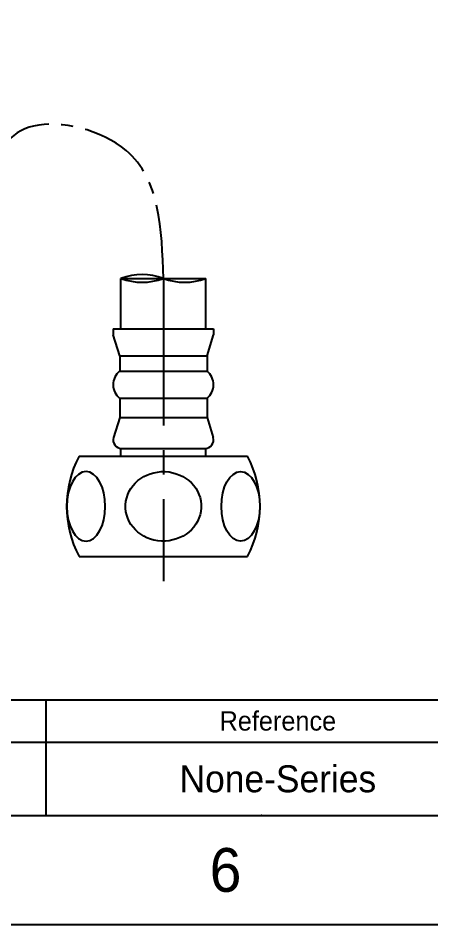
# Model space of a CAD drawing. Extents: x 9509 to 10103, y -15405 to -14985.
# Drawn here: x 9885 to 9938.4, y -15404.7 to -15287.2 of the extents above; entities that cross this region are included whole.
import ezdxf

# ---------------------------------------------------------------- set-up
doc = ezdxf.new("R2010")
doc.units = 0
doc.header["$MEASUREMENT"] = 0
doc.linetypes.add('CENTER2', pattern=[28.575, 19.05, -3.175, 3.175, -3.175])
doc.layers.get('0').update_dxf_attribs({"linetype": 'CONTINUOUS'})
for name, color, linetype in [('CENTER', 1, 'CENTER2'), ('FORM', 7, 'CONTINUOUS'), ('TEXT', 2, 'CONTINUOUS')]:
    doc.layers.add(name, color=color, linetype=linetype)
doc.styles.get("Standard").update_dxf_attribs({"font": ''})
doc.styles.get('Standard').set_extended_font_data('Gulim')

msp = doc.modelspace()

# ---------------------------------------------------------------- linework, layer by layer
for p, q in [((9898.31, -15320.93, 0), (9909.31, -15320.93, 0)), ((9898.31, -15327.45, 0), (9898.31, -15320.93, 0)), ((9909.31, -15327.45, 0), (9909.31, -15320.93, 0)), ((9897.31, -15327.45, 0), (9910.31, -15327.45, 0)), ((9897.31, -15327.45, 0), (9897.31, -15328.22, 0)), ((9910.31, -15327.45, 0), (9910.31, -15328.22, 0)), ((9898.16, -15330.95, 0), (9897.31, -15328.22, 0)), ((9909.46, -15330.95, 0), (9910.31, -15328.22, 0)), ((9898.16, -15330.95, 0), (9898.16, -15332.95, 0)), ((9898.16, -15330.95, 0), (9909.46, -15330.95, 0)), ((9909.46, -15330.95, 0), (9909.46, -15332.95, 0)), ((9898.16, -15332.95, 0), (9909.46, -15332.95, 0)), ((9898.16, -15336.45, 0), (9909.46, -15336.45, 0)), ((9898.16, -15336.45, 0), (9898.16, -15338.95, 0)), ((9909.46, -15336.45, 0), (9909.46, -15338.95, 0)), ((9898.16, -15338.95, 0), (9897.36, -15341.52, 0)), ((9898.16, -15338.95, 0), (9909.46, -15338.95, 0)), ((9909.46, -15338.95, 0), (9910.26, -15341.52, 0)), ((9898.31, -15343.95, 0), (9898.31, -15342.95, 0)), ((9898.41, -15342.95, 0), (9909.21, -15342.95, 0)), ((9909.31, -15343.95, 0), (9909.31, -15342.95, 0)), ((9892.92, -15343.95, 0), (9914.7, -15343.95, 0)), ((9892.92, -15356.95, 0), (9906.31, -15356.95, 0)), ((9906.31, -15356.95, 0), (9914.7, -15356.95, 0)), ((9522.97, -15390.51), (10088.63, -15390.51))]:
    msp.add_line(p, q)
msp.add_lwpolyline([(9508.83, -14984.66), (10102.77, -14984.66), (10102.77, -15404.66), (9508.83, -15404.66)], close=True)
for centre, radius, start, end in [((9901.06, -15328.24, 0), 7.81, 69.3903, 110.6097), ((9901.06, -15313.62, 0), 7.81, 249.3903, 290.6097), ((9906.56, -15313.62, 0), 7.81, 249.3903, 290.6097), ((9899.53, -15334.7, 0), 2.23, 128.187, 231.813), ((9908.08, -15334.7, 0), 2.23, 308.187, 51.813), ((9898.41, -15341.85, 0), 1.1, 162.7229, 270), ((9909.21, -15341.85, 0), 1.1, 270, 17.2771), ((9905.17, -15350.45, 0), 13.88, 152.0652, 207.9348), ((9902.44, -15350.45, 0), 13.88, 332.0652, 27.9348)]:
    msp.add_arc(centre, radius, start, end)
at = {"extrusion": (0, 0, -1)}
msp.add_ellipse((9893.8, -15350.45, 0), major_axis=(0, -4.5), ratio=0.554466, dxfattribs=at)
msp.add_ellipse((9903.81, -15350.45, 0), major_axis=(-4.9, 0), ratio=0.918558, start_param=-1.522557, end_param=4.758585, dxfattribs=at)
msp.add_ellipse((9913.81, -15350.45, 0), major_axis=(0, -4.5), ratio=0.554466)
msp.add_point((9916.51, -15390.51))
at = {"layer": 'CENTER', "color": 1, "linetype": 'CENTER2'}
msp.add_line((9903.81, -15320.93, 0), (9903.81, -15360.16, 0), dxfattribs=at)
at = {"layer": 'CENTER', "color": 1, "linetype": 'CENTER2', "ltscale": 0.5}
msp.add_spline([(9903.81, -15320.93, 0), (9899, -15304.36, 0), (9887.02, -15301.19, 0), (9874.41, -15345.52, 0), (9860.72, -15347.29, 0), (9853.48, -15320.27, 0), (9853.54, -15309.72)], degree=3, dxfattribs=at)
at = {"layer": 'FORM'}
for p, q in [((9818.13, -15375.51), (10088.63, -15375.51)), ((9888.63, -15390.51), (9888.63, -15375.51)), ((9818.13, -15381.01), (10028.63, -15381.01))]:
    msp.add_line(p, q, dxfattribs=at)

# ---------------------------------------------------------------- texts
at = {"insert": (9911.86, -15397.58), "char_height": 5.66, "attachment_point": 5}
msp.add_mtext_dynamic_manual_height_columns('6', width=50, gutter_width=12.5, heights=[0], dxfattribs=at)
at = {"layer": 'TEXT', "attachment_point": 5}
for s, insert, char_height in [('Reference', (9918.63, -15378.26), 2.5), ('None-Series', (9918.63, -15385.76), 3.5)]:
    msp.add_mtext_dynamic_manual_height_columns(s, width=60, gutter_width=12.5, heights=[0], dxfattribs=dict(at, insert=insert, char_height=char_height))

doc.saveas('drawing.dxf')
